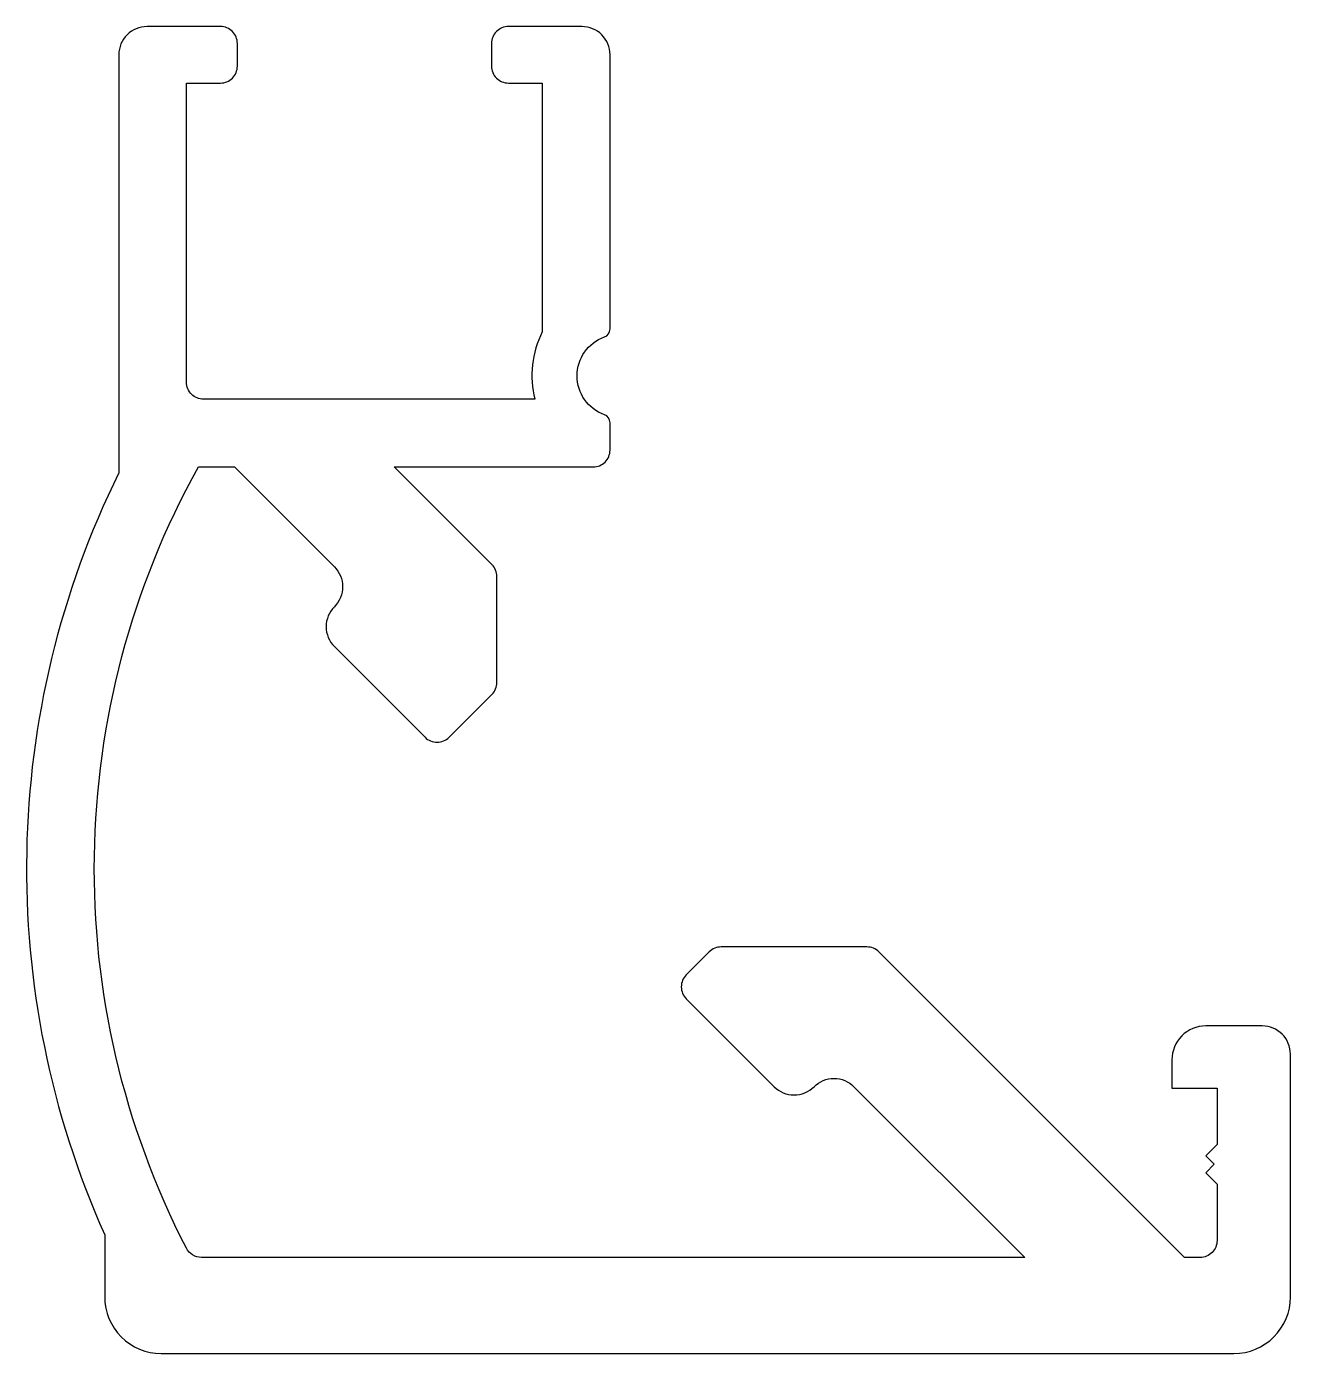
# Model space of a CAD drawing. Extents: x 855 to 877.3, y -13.3 to 10.2.
import ezdxf

# ---------------------------------------------------------------- set-up
doc = ezdxf.new("R2010")
doc.units = 0
doc.header["$LTSCALE"] = 15
doc.layers.get('0').update_dxf_attribs({"linetype": 'CONTINUOUS'})

msp = doc.modelspace()

# ---------------------------------------------------------------- linework, layer by layer
msp.add_line((860.417, -0.068), (860.417, -0.068))
msp.add_lwpolyline([(870.058, -6.142, 0.198912), (869.845, -6.054), (867.266, -6.054, 0.198912), (867.053, -6.142), (866.646, -6.549, 0.414214), (866.646, -6.973), (868.202, -8.529, 0.414214), (868.909, -8.529, -0.414214), (869.616, -8.529), (872.641, -11.554), (858.06, -11.554, -0.28066), (857.794, -11.391, -0.250855), (858.005, 2.446), (858.646, 2.446), (860.414, 0.678, -0.414214), (860.414, -0.029, 0.414214), (860.414, -0.736), (862.02, -2.342, 0.414214), (862.444, -2.342), (863.205, -1.581, 0.198912), (863.293, -1.369), (863.293, 0.504, 0.198912), (863.205, 0.716), (861.475, 2.446), (864.996, 2.446, 0.414214), (865.296, 2.746), (865.296, 3.23, 0.316975), (865.197, 3.371, -0.70476), (865.197, 4.749, 0.316975), (865.296, 4.89), (865.296, 9.746, 0.414214), (864.796, 10.246), (863.496, 10.246, 0.414214), (863.196, 9.946), (863.196, 9.546, 0.414214), (863.496, 9.246), (864.096, 9.246), (864.096, 4.839, 0.178862), (863.962, 3.646), (858.096, 3.646, -0.414214), (857.796, 3.946), (857.796, 9.246), (858.396, 9.246, 0.414214), (858.696, 9.546), (858.696, 9.946, 0.414214), (858.396, 10.246), (857.096, 10.246, 0.414214), (856.596, 9.746), (856.596, 2.342, 0.223323), (856.346, -11.15), (856.346, -12.254, 0.414214), (857.346, -13.254), (876.346, -13.254, 0.414214), (877.346, -12.254), (877.346, -7.954, 0.414214), (876.846, -7.454), (875.846, -7.454, 0.414214), (875.246, -8.054), (875.246, -8.554), (876.046, -8.554), (876.046, -9.554), (875.846, -9.754), (875.996, -9.904), (875.846, -10.054), (876.046, -10.254), (876.046, -11.254, -0.414214), (875.746, -11.554), (875.47, -11.554)], format="xyb", close=True)

doc.saveas('drawing.dxf')
